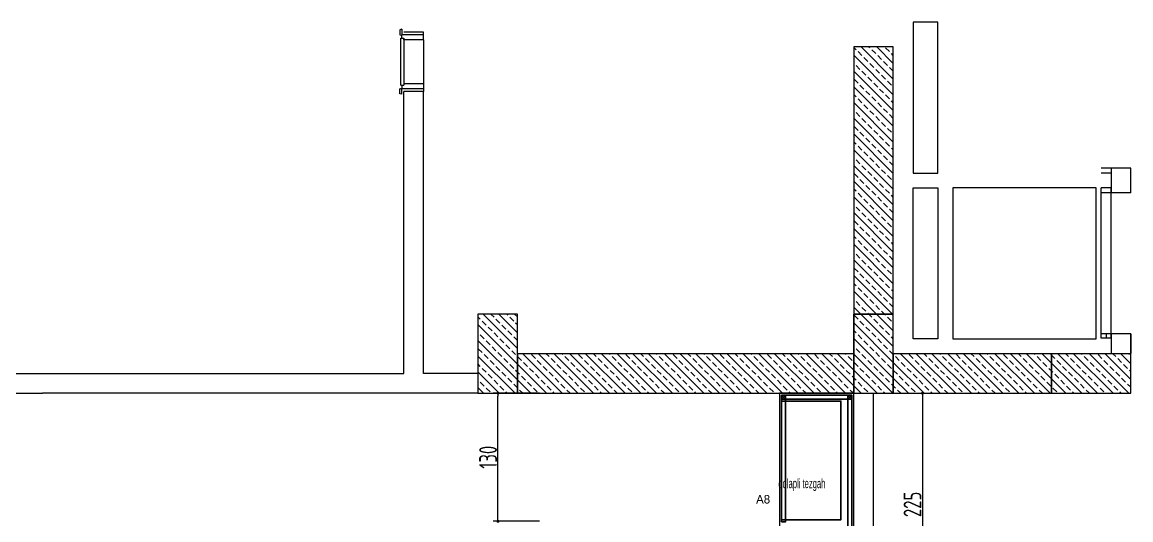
# Model space of a CAD drawing. Extents: x 309271 to 319232, y 6123 to 12941.
# Drawn here: x 312932 to 314052, y 9529 to 10032 of the extents above; entities that cross this region are included whole.
import ezdxf
from ezdxf.enums import TextEntityAlignment as Align

# ---------------------------------------------------------------- set-up
doc = ezdxf.new("R2010")
doc.units = 0
doc.header["$LTSCALE"] = 25
doc.header["$MEASUREMENT"] = 0
doc.header["$PDSIZE"] = -500
doc.linetypes.add('DASHED', pattern=[0.75, 0.5, -0.25])
doc.linetypes.add('DUZ', pattern=[0])
doc.layers.get('0').update_dxf_attribs({"linetype": 'CONTINUOUS', "lineweight": 0})
doc.layers.get('DEFPOINTS').update_dxf_attribs({"linetype": 'CONTINUOUS', "lineweight": 0})
for name, color, linetype, lineweight in [('1-ASANSÖR', 6, 'DUZ', 0), ('ARK_AHŞAP', 45, 'CONTINUOUS', 15), ('DUVAR', 11, 'CONTINUOUS', 0), ('MERD_IZDUSUM', 8, 'DASHED', 0), ('t_dograma', 4, 'CONTINUOUS', 0), ('t_kolon_rev', 1, 'CONTINUOUS', 0), ('t_kolon_tarama_rev', 9, 'CONTINUOUS', 0)]:
    doc.layers.add(name, color=color, linetype=linetype, lineweight=lineweight)
for name, color, linetype in [('Kıtc-002 Çizgi', 7, 'CONTINUOUS'), ('Kıtc-006 Yazı 001', 1, 'CONTINUOUS'), ('Kıtc-040 Detay', 7, 'CONTINUOUS'), ('S2000-002 Çizgi', 7, 'CONTINUOUS')]:
    doc.layers.add(name, color=color, linetype=linetype)
doc.styles.add('DIM', font='dim', dxfattribs={"width": 0.8})
doc.styles.add('TAKSİM', font='GOTHIC.TTF', dxfattribs={"height": 7})
doc.dimstyles.new('mcv100 OLCU', dxfattribs={"dimtxt": 18, "dimasz": 3, "dimexe": 5, "dimexo": 15, "dimgap": 1, "dimtad": 1, "dimdec": 0, "dimzin": 9, "dimtxsty": 'DIM', "dimblk": 'DOT', "dimcen": 2.5, "dimclrd": 256, "dimclre": 256, "dimclrt": 256, "dimadec": 1, "dimazin": 1, "dimtfac": 1, "dimtdec": 0, "dimtmove": 0, "dimatfit": 3, "dimldrblk": 'DOT', "dimfxl": 1, "dimlwd": -1, "dimlwe": -1, "dimarcsym": 0})
pattern_1 = [(135, (96916.477, -586205.287), (-7.95495129, -7.95495129), []), (135, (96916.477, -586197.332), (-7.95495129, -7.95495129), [5.625, -2.8125])]

# ---------------------------------------------------------------- blocks, each defined once
blk = doc.blocks.new('_Dot')
at = {"color": 0, "linetype": 'ByBlock', "lineweight": -2}
blk.add_line((-0.5, 0), (-1, 0), dxfattribs=at)
at = {"color": 0, "linetype": 'ByBlock', "const_width": 0.5}
blk.add_lwpolyline([(-0.25, 0, 1), (0.25, 0, 1)], format="xyb", close=True, dxfattribs=at)
blk = doc.blocks.new('*D16')
at = {"ltscale": 0.1, "transparency": 16777216}
for p, q in [((313454.3, 9657.1), (313407.5, 9657.1)), ((313412.5, 9530.6), (313412.5, 9654.1)), ((313454.3, 9527.6), (313407.5, 9527.6))]:
    blk.add_line(p, q, dxfattribs=at)
at = {"layer": 'DEFPOINTS', "color": 0, "ltscale": 0.1, "transparency": 16777216}
for p in [(313412.5, 9657.1), (313469.3, 9657.1), (313469.3, 9527.6)]:
    blk.add_point(p, dxfattribs=at)
at = {"ltscale": 0.1, "transparency": 16777216, "xscale": 3, "yscale": 3, "zscale": 3}
for p, rotation in [((313412.5, 9657.1), 90), ((313412.5, 9527.6), 270)]:
    blk.add_blockref('_Dot', p, dxfattribs=dict(at, rotation=rotation))
at = {"ltscale": 0.1, "transparency": 16777216, "insert": (313402.5, 9592.4), "char_height": 18, "attachment_point": 5, "rotation": 90, "style": 'DIM'}
blk.add_mtext('130', dxfattribs=at)
blk = doc.blocks.new('A$C14D17327')
at = {"layer": 'Kıtc-002 Çizgi', "color": 1, "elevation": 0}
blk.add_lwpolyline([(0, 4), (4, 4), (4, 0), (0, 0)], close=True, dxfattribs=at)
for points in [[(0, 4), (4, 0)], [(0, 0), (4, 4)]]:
    blk.add_lwpolyline(points, dxfattribs=at)
blk = doc.blocks.new('*D197')
at = {"ltscale": 0.1, "transparency": 16777216}
for p, q in [((313787.2, 9657), (313846.5, 9657)), ((313841.5, 9654), (313841.5, 9435.5)), ((313744.2, 9432.5), (313846.5, 9432.5))]:
    blk.add_line(p, q, dxfattribs=at)
at = {"layer": 'DEFPOINTS', "color": 0, "ltscale": 0.1, "transparency": 16777216}
for p in [(313772.2, 9657), (313729.2, 9432.5), (313841.5, 9432.5)]:
    blk.add_point(p, dxfattribs=at)
at = {"ltscale": 0.1, "transparency": 16777216, "xscale": 3, "yscale": 3, "zscale": 3}
for p, rotation in [((313841.5, 9657), 90), ((313841.5, 9432.5), 270)]:
    blk.add_blockref('_Dot', p, dxfattribs=dict(at, rotation=rotation))
at = {"ltscale": 0.1, "transparency": 16777216, "insert": (313831.5, 9544.7), "char_height": 18, "attachment_point": 5, "rotation": 90, "style": 'DIM'}
blk.add_mtext('225', dxfattribs=at)

msp = doc.modelspace()

# ---------------------------------------------------------------- hatches: boundary and pattern name
at = {"layer": 't_kolon_tarama_rev'}
h = msp.add_hatch(dxfattribs=at)
h.set_pattern_fill('ANSI33', color=256, scale=45, angle=90, style=0)
h.set_pattern_definition(pattern_1)
h.paths.add_polyline_path([(313772.1, 10007.2), (313772.1, 10007.2), (313772.1, 9737), (313812.1, 9737), (313812.1, 10007.2)])
h = msp.add_hatch(dxfattribs=at)
h.set_pattern_fill('ANSI33', color=256, scale=45, angle=90, style=0)
h.set_pattern_definition(pattern_1)
h.paths.add_polyline_path([(313392.1, 9737), (313392.1, 9657), (313432.1, 9657), (313432.1, 9737)])
h = msp.add_hatch(dxfattribs=at)
h.set_pattern_fill('ANSI33', color=256, scale=45, angle=90, style=0)
h.set_pattern_definition(pattern_1)
h.paths.add_polyline_path([(313772.1, 9737), (313772.1, 9657), (313812.1, 9657), (313812.1, 9737)])
h = msp.add_hatch(dxfattribs=at)
h.set_pattern_fill('ANSI33', color=256, scale=45, angle=90, style=0)
h.set_pattern_definition(pattern_1)
h.paths.add_polyline_path([(313432.1, 9697), (313432.1, 9657.1), (313772.1, 9657.1), (313772.1, 9697)])
h = msp.add_hatch(dxfattribs=at)
h.set_pattern_fill('ANSI33', color=256, scale=45, angle=90, style=0)
h.set_pattern_definition(pattern_1)
h.paths.add_polyline_path([(313972.1, 9697), (313972.1, 9657), (314052.1, 9657), (314052.1, 9697)])
h.paths.add_polyline_path([(313812.1, 9697), (313812.1, 9657), (313972.1, 9657), (313972.1, 9697)])

# ---------------------------------------------------------------- linework, layer by layer
at = {"layer": '1-ASANSÖR', "ltscale": 10}
for points in [[(313857.2, 9879.7), (313857.2, 10032.2), (313832.2, 10032.2), (313832.2, 9879.7)], [(313857.2, 9864.7), (313857.2, 9712.2), (313832.2, 9712.2), (313832.2, 9864.7)]]:
    msp.add_lwpolyline(points, close=True, dxfattribs=at)
msp.add_lwpolyline([(314017.2, 9712.2), (314017.2, 9864.7), (313872.2, 9864.7), (313872.2, 9712.2), (314017.2, 9712.2)], dxfattribs=at)
at = {"layer": 'ARK_AHŞAP'}
msp.add_lwpolyline([(313697.2, 8759.1), (313772.2, 8759.1), (313772.2, 9657.1), (313697.2, 9657.1)], close=True, dxfattribs=at)
at = {"layer": 'DUVAR'}
for p, q in [((313337.2, 10022.2), (313317.2, 10022.2)), ((313317.2, 9677.2), (313317.2, 9962.2)), ((313337.2, 9962.2), (313317.2, 9962.2)), ((313337.2, 9677.2), (313337.2, 9962.2)), ((314032.2, 9884.7), (314032.2, 9859.7)), ((314052.2, 9884.7), (314032.2, 9884.7)), ((314052.2, 9859.7), (314052.2, 9884.7)), ((314052.2, 9859.7), (314052.2, 9884.7)), ((314052.2, 9859.7), (314032.2, 9859.7)), ((313772.2, 9487.4), (313772.2, 9737)), ((314032.2, 9717.2), (314032.2, 9697.2)), ((314052.2, 9717.2), (314032.2, 9717.2)), ((314052.2, 9697.2), (314052.2, 9717.2)), ((314052.2, 9697.2), (314052.2, 9717.2)), ((314052.2, 9717.2), (314052.2, 9697.2)), ((314052.2, 9697.2), (314052.2, 9717.2)), ((313392.2, 9677.2), (313337.2, 9677.2)), ((312532.1, 9657.2), (312952.1, 9657.2)), ((313392.1, 9657), (312952.1, 9657.2)), ((313792.2, 9487.2), (313792.2, 9657.2))]:
    msp.add_line(p, q, dxfattribs=at)
msp.add_lwpolyline([(312102.2, 9507.1), (312102.2, 9677.2), (313317.2, 9677.2)], dxfattribs=at)
at = {"layer": 'Kıtc-002 Çizgi', "color": 1}
for points in [[(313703.2, 9651.1), (313699.2, 9651.1), (313699.2, 9527.1), (313703.2, 9527.1)], [(313766.2, 9651.1), (313703.2, 9651.1), (313703.2, 9655.1), (313766.2, 9655.1)], [(313766.2, 8761.1), (313770.2, 8761.1), (313770.2, 9651.1), (313766.2, 9651.1)]]:
    msp.add_lwpolyline(points, close=True, dxfattribs=at)
at = {"layer": 'MERD_IZDUSUM', "ltscale": 0.1}
for p, q in [((313772.2, 10007.2), (313772.1, 10007.2)), ((313772.2, 9977.2), (313772.1, 9977.2)), ((313772.2, 9947.2), (313772.1, 9947.2)), ((313772.2, 9917.2), (313772.1, 9917.2)), ((313772.2, 9887.2), (313772.1, 9887.2)), ((313772.2, 9857.2), (313772.1, 9857.2))]:
    msp.add_line(p, q, dxfattribs=at)
at = {"layer": 'S2000-002 Çizgi'}
msp.add_lwpolyline([(313699.2, 9529.1), (313699.2, 9649.1), (313759.2, 9649.1), (313759.2, 9529.1)], close=True, dxfattribs=at)
at = {"layer": 't_dograma', "ltscale": 0.1}
for p, q in [((313315.2, 10025.1), (313313.4, 10024.6)), ((313313.4, 10024.6), (313313.4, 10019.5)), ((313313.4, 10019.5), (313315.2, 10019)), ((313315.2, 10025.1), (313315.2, 10019)), ((313337.2, 10019.5), (313315.2, 10019.5)), ((313315.2, 10016), (313315.2, 10019)), ((313337.2, 10014.5), (313337.2, 10022.2)), ((313314.4, 10016), (313317.5, 10016)), ((313314.4, 9968.4), (313314.4, 10016)), ((313315.2, 10016), (313317.5, 10016)), ((313317.5, 10014.5), (313317.5, 10016)), ((313317.5, 10016), (313317.5, 9969.9)), ((313337.2, 10014.5), (313317.5, 10014.5)), ((313337.2, 10014.5), (313337.2, 9969.9)), ((313313.4, 9964.9), (313315.2, 9965.4)), ((313313.4, 9959.9), (313313.4, 9964.9)), ((313314.4, 9968.4), (313317.5, 9968.4)), ((313315.2, 9968.4), (313317.5, 9968.4)), ((313315.2, 9968.4), (313315.2, 9965.4)), ((313315.2, 9959.4), (313315.2, 9965.4)), ((313337.2, 9964.9), (313315.2, 9964.9)), ((313317.5, 9969.9), (313317.5, 9968.4)), ((313337.2, 9969.9), (313317.5, 9969.9)), ((313337.2, 9969.9), (313337.2, 9962.2)), ((313315.2, 9959.4), (313313.4, 9959.9)), ((314027.2, 9884.7), (314022.2, 9884.7)), ((314032.2, 9884.7), (314027.2, 9884.7)), ((314027.2, 9879.7), (314022.2, 9879.7)), ((314032.2, 9879.7), (314027.2, 9879.7)), ((314022.2, 9712.8), (314022.2, 9864.7)), ((314027.2, 9864.7), (314022.2, 9864.7)), ((314032.2, 9864.7), (314027.2, 9864.7)), ((314032.2, 9712.8), (314032.2, 9864.7)), ((314027.2, 9859.7), (314022.2, 9859.7)), ((314032.2, 9859.7), (314027.2, 9859.7)), ((314027.2, 9717.2), (314022.2, 9717.2)), ((314027.2, 9717.2), (314027.2, 9712.8)), ((314032.2, 9717.2), (314027.2, 9717.2)), ((314032.2, 9717.2), (314032.2, 9712.8)), ((314027.2, 9712.8), (314022.2, 9712.8)), ((314032.2, 9712.8), (314027.2, 9712.8))]:
    msp.add_line(p, q, dxfattribs=at)
at = {"layer": 't_kolon_rev'}
for points in [[(313772.1, 10007.2), (313772.1, 10007.2), (313772.1, 9737), (313812.1, 9737), (313812.1, 10007.2)], [(313392.1, 9737), (313392.1, 9657), (313432.1, 9657), (313432.1, 9737)], [(313772.1, 9737), (313772.1, 9657), (313812.1, 9657), (313812.1, 9737)], [(313432.1, 9697), (313432.1, 9657.1), (313772.1, 9657.1), (313772.1, 9697)], [(313812.1, 9697), (313812.1, 9657), (313972.1, 9657), (313972.1, 9697)], [(313972.1, 9697), (313972.1, 9657), (314052.1, 9657), (314052.1, 9697)]]:
    msp.add_lwpolyline(points, close=True, dxfattribs=at)

# ---------------------------------------------------------------- block references
at = {"layer": 'Kıtc-040 Detay'}
for p in [(313699.2, 9651.1, 0), (313766.2, 9651.1, 0)]:
    msp.add_blockref('A$C14D17327', p, dxfattribs=at)

# ---------------------------------------------------------------- texts
at = {"style": 'TAKSİM'}
msp.add_text('A8', height=8.64, dxfattribs=at).set_placement((313680.5, 9545.6, 0), align=Align.CENTER)
at = {"layer": 'Kıtc-006 Yazı 001', "width": 0.6}
msp.add_text('dolapli tezgah', height=9.6, dxfattribs=at).set_placement((313695.9, 9561.1))

# ---------------------------------------------------------------- dimensions: what is measured, and where the dimension line sits
at = {"ltscale": 0.1}
for base, p1, p2, picture, middle in [((313412.4666, 9657.1351), (313469.3428, 9527.5659), (313469.3428, 9657.1351), '*D16', (313402.4666, 9592.3505)), ((313841.5462, 9432.4554), (313772.1831, 9657.035), (313729.1831, 9432.4554), '*D197', (313831.5462, 9544.7452))]:
    dim = msp.add_linear_dim(base=base, p1=p1, p2=p2, angle=90, dimstyle='mcv100 OLCU', dxfattribs=at)
    dim.commit()
    dim.dimension.update_dxf_attribs({"geometry": picture, "text_midpoint": middle})

doc.saveas('drawing.dxf')
